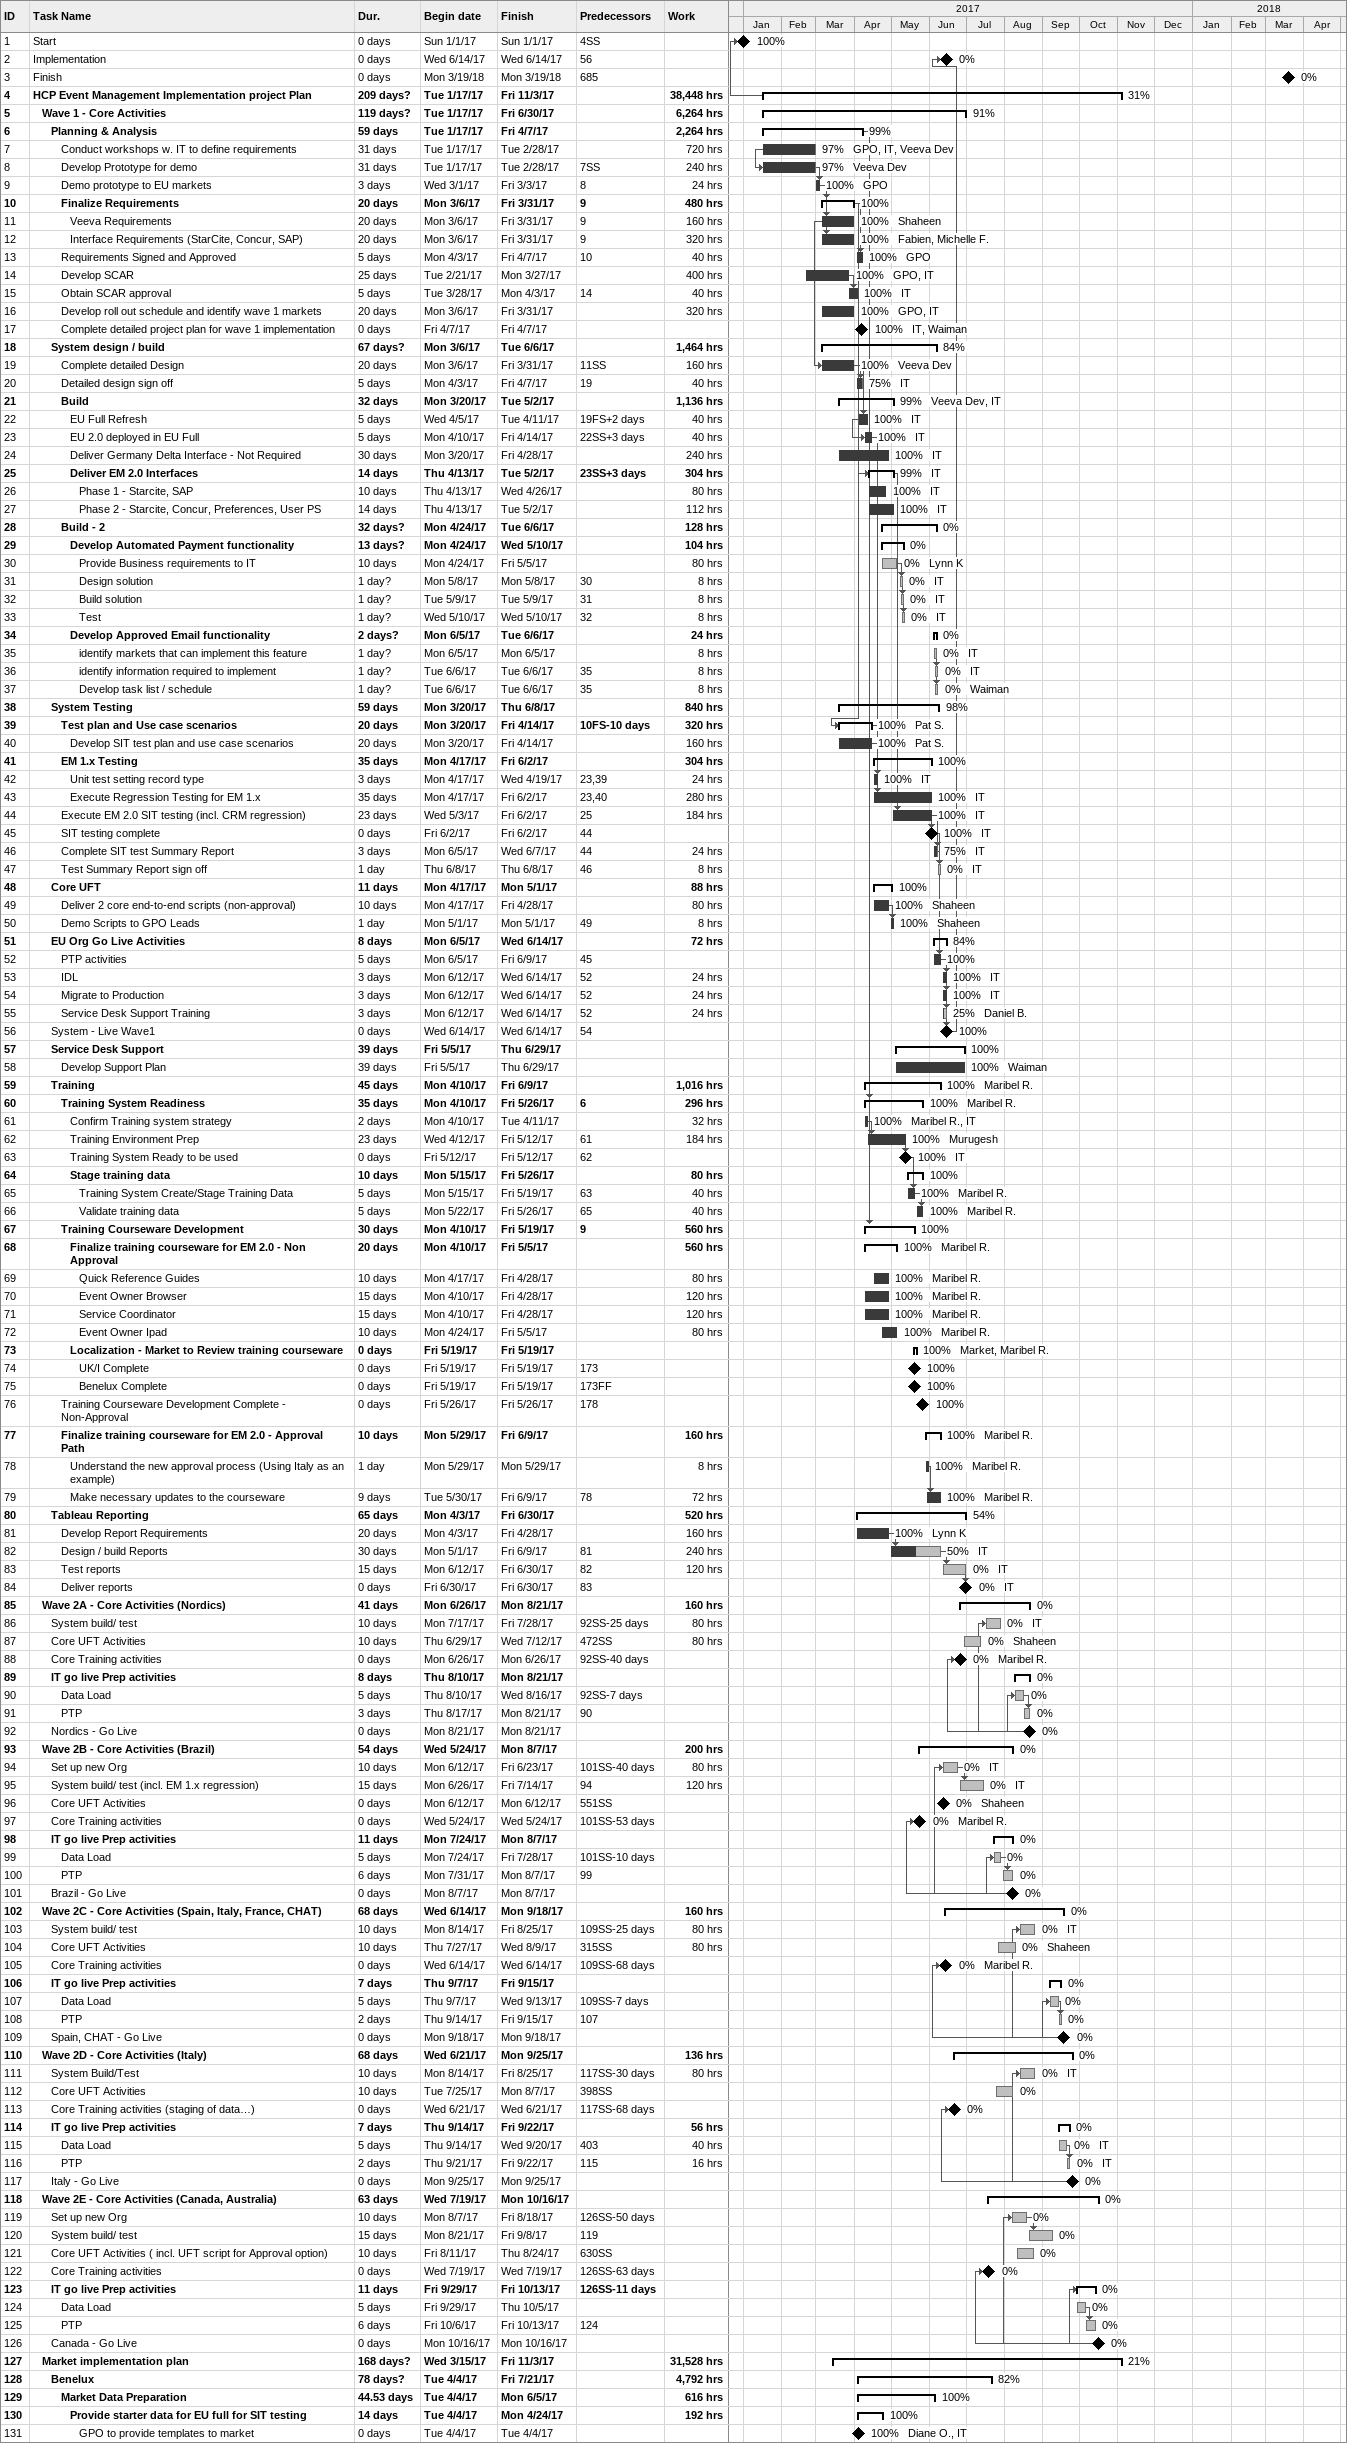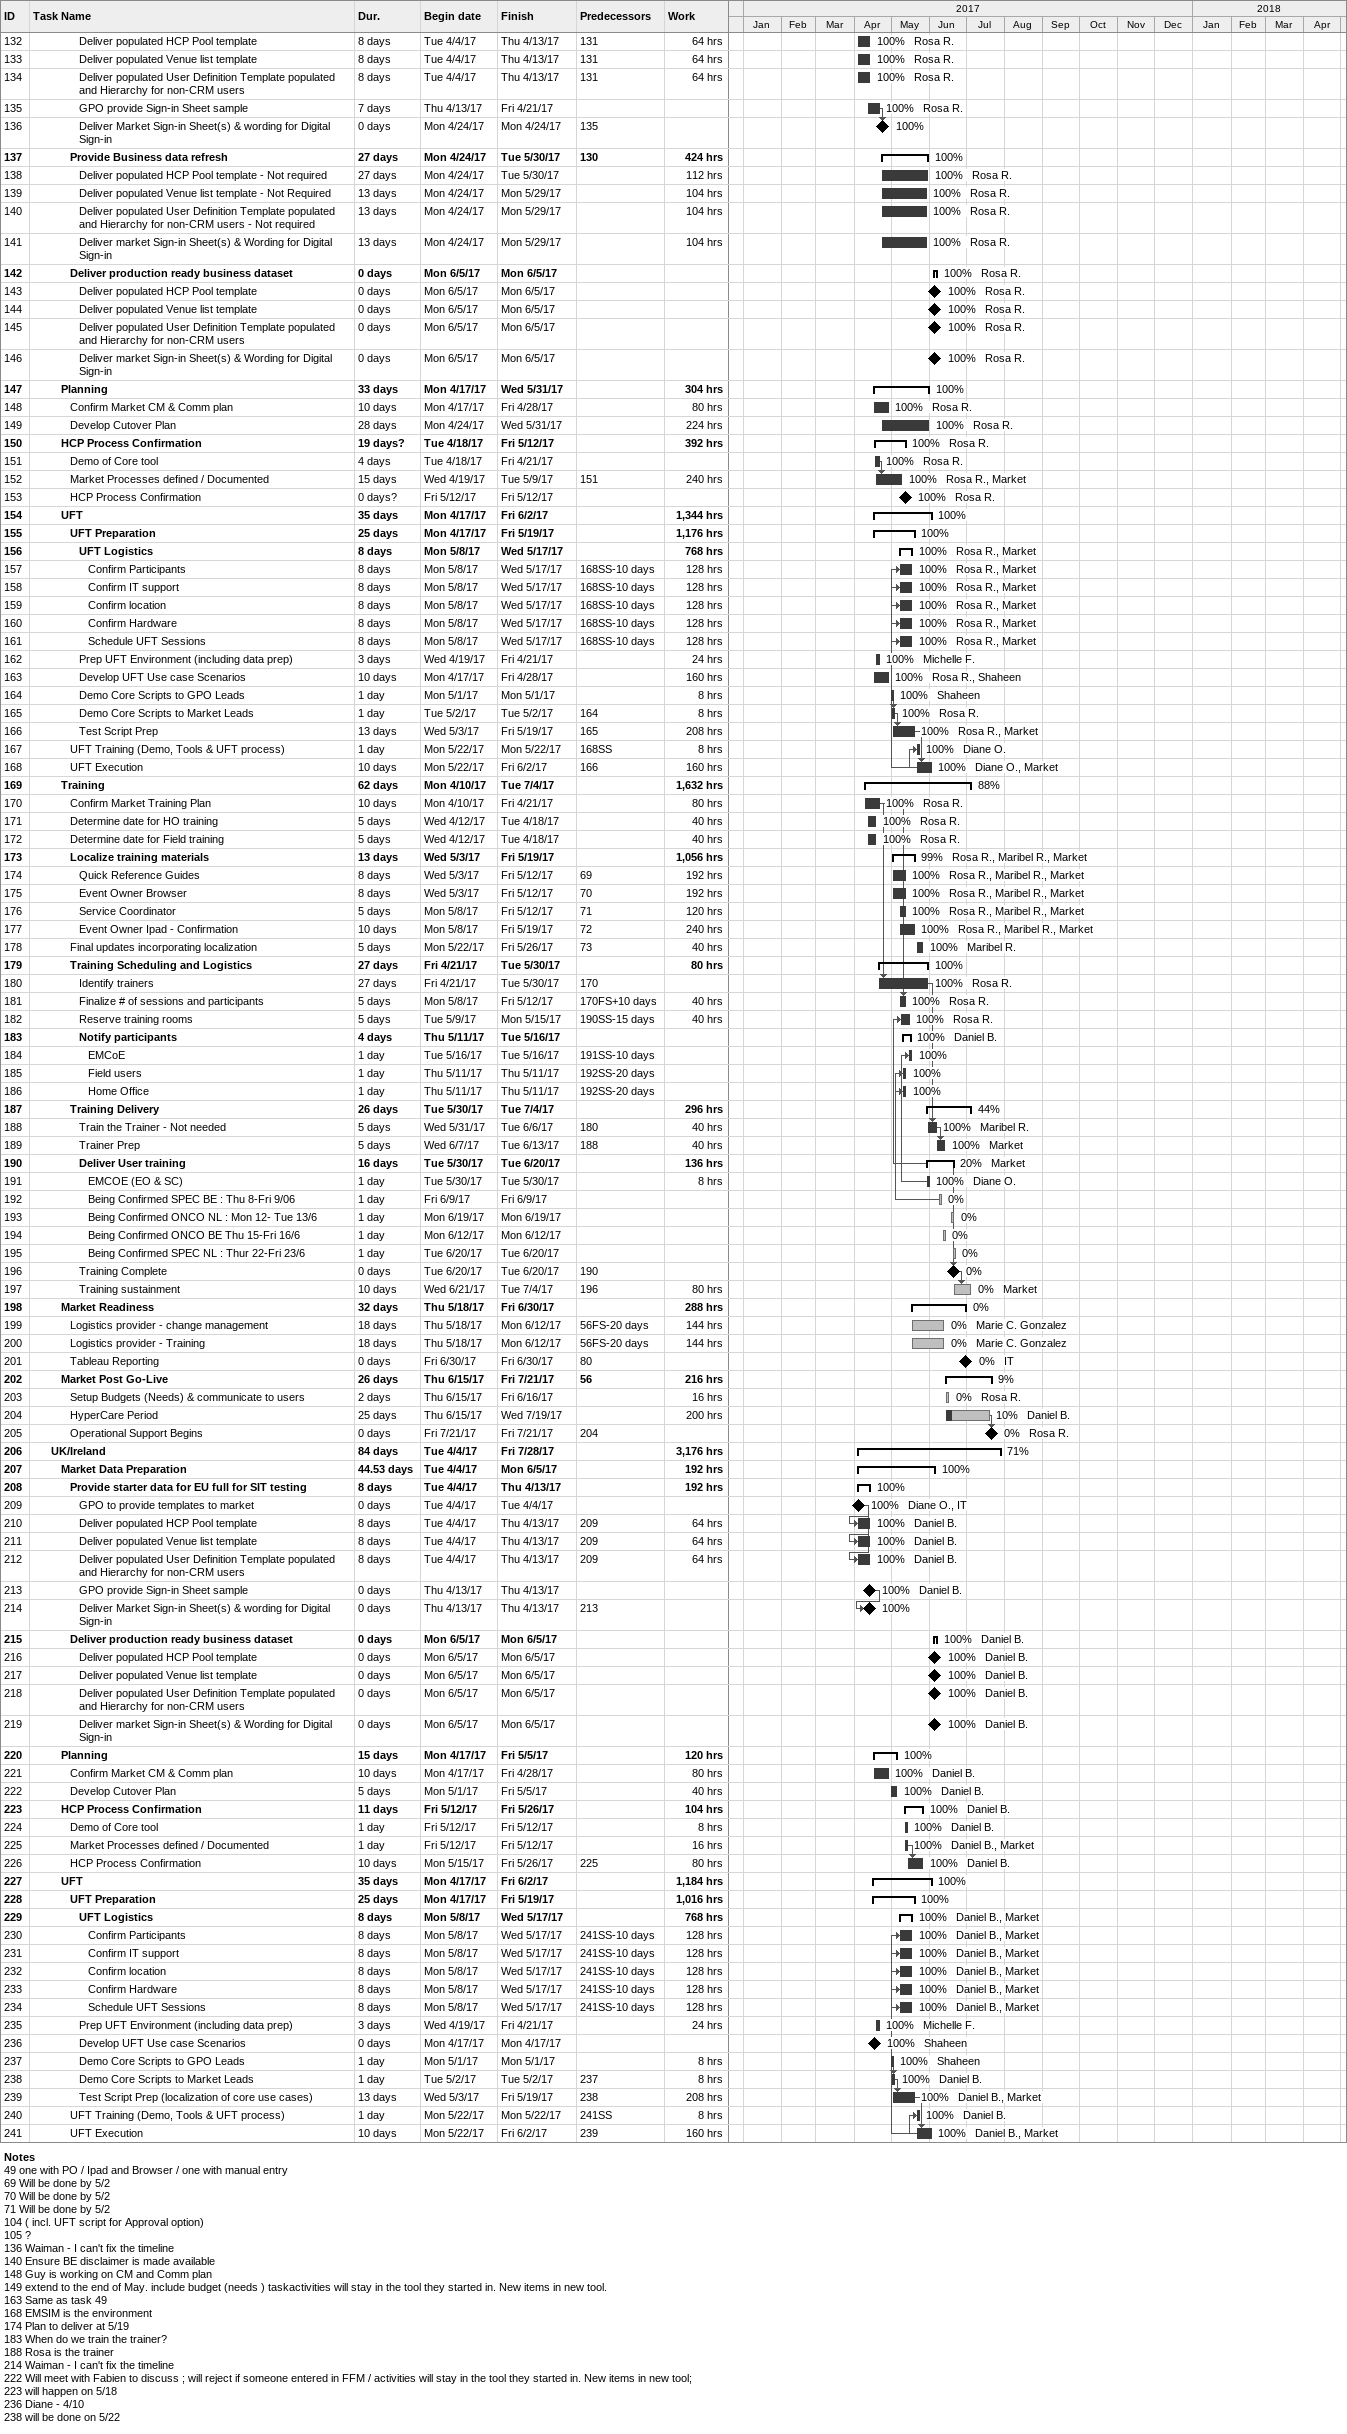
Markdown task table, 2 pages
| ID | Level | Task | Duration | Start | Finish | Predecessors | Resources | % complete | Work (h) |
|---|---|---|---|---|---|---|---|---|---|
| 1 | 1 | Start | 0d | 2017-01-01 | 2017-01-01 | 4SS |  | 100 |  |
| 2 | 1 | Implementation | 0d | 2017-06-14 | 2017-06-14 | 56 |  | 0 |  |
| 3 | 1 | Finish | 0d | 2018-03-19 | 2018-03-19 | 685 |  | 0 |  |
| 4 | 1 | **HCP Event Management Implementation project Plan** | 209d? | 2017-01-17 | 2017-11-03 |  |  | 31 | 38448 |
| 5 | 2 | **Wave 1 - Core Activities** | 119d? | 2017-01-17 | 2017-06-30 |  |  | 91 | 6264 |
| 6 | 3 | **Planning & Analysis** | 59d | 2017-01-17 | 2017-04-07 |  |  | 99 | 2264 |
| 7 | 4 | Conduct workshops w. IT to define requirements | 31d | 2017-01-17 | 2017-02-28 |  | GPO, IT, Veeva Dev | 97 | 720 |
| 8 | 4 | Develop Prototype for demo | 31d | 2017-01-17 | 2017-02-28 | 7SS | Veeva Dev | 97 | 240 |
| 9 | 4 | Demo prototype to EU markets | 3d | 2017-03-01 | 2017-03-03 | 8 | GPO | 100 | 24 |
| 10 | 4 | **Finalize Requirements** | 20d | 2017-03-06 | 2017-03-31 | 9 |  | 100 | 480 |
| 11 | 5 | Veeva Requirements | 20d | 2017-03-06 | 2017-03-31 | 9 | Shaheen | 100 | 160 |
| 12 | 5 | Interface Requirements (StarCite, Concur, SAP) | 20d | 2017-03-06 | 2017-03-31 | 9 | Fabien, Michelle F. | 100 | 320 |
| 13 | 4 | Requirements Signed and Approved | 5d | 2017-04-03 | 2017-04-07 | 10 | GPO | 100 | 40 |
| 14 | 4 | Develop SCAR | 25d | 2017-02-21 | 2017-03-27 |  | GPO, IT | 100 | 400 |
| 15 | 4 | Obtain SCAR approval | 5d | 2017-03-28 | 2017-04-03 | 14 | IT | 100 | 40 |
| 16 | 4 | Develop roll out schedule and identify wave 1 markets | 20d | 2017-03-06 | 2017-03-31 |  | GPO, IT | 100 | 320 |
| 17 | 4 | Complete detailed project plan for wave 1 implementation | 0d | 2017-04-07 | 2017-04-07 |  | IT, Waiman | 100 |  |
| 18 | 3 | **System design / build** | 67d? | 2017-03-06 | 2017-06-06 |  |  | 84 | 1464 |
| 19 | 4 | Complete detailed Design | 20d | 2017-03-06 | 2017-03-31 | 11SS | Veeva Dev | 100 | 160 |
| 20 | 4 | Detailed design sign off | 5d | 2017-04-03 | 2017-04-07 | 19 | IT | 75 | 40 |
| 21 | 4 | **Build** | 32d | 2017-03-20 | 2017-05-02 |  | Veeva Dev, IT | 99 | 1136 |
| 22 | 5 | EU Full Refresh | 5d | 2017-04-05 | 2017-04-11 | 19FS+2d | IT | 100 | 40 |
| 23 | 5 | EU 2.0 deployed in EU Full | 5d | 2017-04-10 | 2017-04-14 | 22SS+3d | IT | 100 | 40 |
| 24 | 5 | Deliver Germany Delta Interface - Not Required | 30d | 2017-03-20 | 2017-04-28 |  | IT | 100 | 240 |
| 25 | 5 | **Deliver EM 2.0 Interfaces** | 14d | 2017-04-13 | 2017-05-02 | 23SS+3d | IT | 99 | 304 |
| 26 | 6 | Phase 1 - Starcite, SAP | 10d | 2017-04-13 | 2017-04-26 |  | IT | 100 | 80 |
| 27 | 6 | Phase 2 - Starcite, Concur, Preferences, User PS | 14d | 2017-04-13 | 2017-05-02 |  | IT | 100 | 112 |
| 28 | 4 | **Build - 2** | 32d? | 2017-04-24 | 2017-06-06 |  |  | 0 | 128 |
| 29 | 5 | **Develop Automated Payment functionality** | 13d? | 2017-04-24 | 2017-05-10 |  |  | 0 | 104 |
| 30 | 6 | Provide Business requirements to IT | 10d | 2017-04-24 | 2017-05-05 |  | Lynn K | 0 | 80 |
| 31 | 6 | Design solution | 1d? | 2017-05-08 | 2017-05-08 | 30 | IT | 0 | 8 |
| 32 | 6 | Build solution | 1d? | 2017-05-09 | 2017-05-09 | 31 | IT | 0 | 8 |
| 33 | 6 | Test | 1d? | 2017-05-10 | 2017-05-10 | 32 | IT | 0 | 8 |
| 34 | 5 | **Develop Approved Email functionality** | 2d? | 2017-06-05 | 2017-06-06 |  |  | 0 | 24 |
| 35 | 6 | identify markets that can implement this feature | 1d? | 2017-06-05 | 2017-06-05 |  | IT | 0 | 8 |
| 36 | 6 | identify information required to implement | 1d? | 2017-06-06 | 2017-06-06 | 35 | IT | 0 | 8 |
| 37 | 6 | Develop task list / schedule | 1d? | 2017-06-06 | 2017-06-06 | 35 | Waiman | 0 | 8 |
| 38 | 3 | **System Testing** | 59d | 2017-03-20 | 2017-06-08 |  |  | 98 | 840 |
| 39 | 4 | **Test plan and Use case scenarios** | 20d | 2017-03-20 | 2017-04-14 | 10FS-10d | Pat S. | 100 | 320 |
| 40 | 5 | Develop SIT test plan and use case scenarios | 20d | 2017-03-20 | 2017-04-14 |  | Pat S. | 100 | 160 |
| 41 | 4 | **EM 1.x Testing** | 35d | 2017-04-17 | 2017-06-02 |  |  | 100 | 304 |
| 42 | 5 | Unit test setting record type | 3d | 2017-04-17 | 2017-04-19 | 23, 39 | IT | 100 | 24 |
| 43 | 5 | Execute Regression Testing for EM 1.x | 35d | 2017-04-17 | 2017-06-02 | 23, 40 | IT | 100 | 280 |
| 44 | 4 | Execute EM 2.0 SIT testing (incl. CRM regression) | 23d | 2017-05-03 | 2017-06-02 | 25 | IT | 100 | 184 |
| 45 | 4 | SIT testing complete | 0d | 2017-06-02 | 2017-06-02 | 44 | IT | 100 |  |
| 46 | 4 | Complete SIT test Summary Report | 3d | 2017-06-05 | 2017-06-07 | 44 | IT | 75 | 24 |
| 47 | 4 | Test Summary Report sign off | 1d | 2017-06-08 | 2017-06-08 | 46 | IT | 0 | 8 |
| 48 | 3 | **Core UFT** | 11d | 2017-04-17 | 2017-05-01 |  |  | 100 | 88 |
| 49 | 4 | Deliver 2 core end-to-end scripts (non-approval) | 10d | 2017-04-17 | 2017-04-28 |  | Shaheen | 100 | 80 |
| 50 | 4 | Demo Scripts to GPO Leads | 1d | 2017-05-01 | 2017-05-01 | 49 | Shaheen | 100 | 8 |
| 51 | 3 | **EU Org Go Live Activities** | 8d | 2017-06-05 | 2017-06-14 |  |  | 84 | 72 |
| 52 | 4 | PTP activities | 5d | 2017-06-05 | 2017-06-09 | 45 |  | 100 |  |
| 53 | 4 | IDL | 3d | 2017-06-12 | 2017-06-14 | 52 | IT | 100 | 24 |
| 54 | 4 | Migrate to Production | 3d | 2017-06-12 | 2017-06-14 | 52 | IT | 100 | 24 |
| 55 | 4 | Service Desk Support Training | 3d | 2017-06-12 | 2017-06-14 | 52 | Daniel B. | 25 | 24 |
| 56 | 3 | System - Live Wave1 | 0d | 2017-06-14 | 2017-06-14 | 54 |  | 100 |  |
| 57 | 3 | **Service Desk Support** | 39d | 2017-05-05 | 2017-06-29 |  |  | 100 |  |
| 58 | 4 | Develop Support Plan | 39d | 2017-05-05 | 2017-06-29 |  | Waiman | 100 |  |
| 59 | 3 | **Training** | 45d | 2017-04-10 | 2017-06-09 |  | Maribel R. | 100 | 1016 |
| 60 | 4 | **Training System Readiness** | 35d | 2017-04-10 | 2017-05-26 | 6 | Maribel R. | 100 | 296 |
| 61 | 5 | Confirm Training system strategy | 2d | 2017-04-10 | 2017-04-11 |  | Maribel R., IT | 100 | 32 |
| 62 | 5 | Training Environment Prep | 23d | 2017-04-12 | 2017-05-12 | 61 | Murugesh | 100 | 184 |
| 63 | 5 | Training System Ready to be used | 0d | 2017-05-12 | 2017-05-12 | 62 | IT | 100 |  |
| 64 | 5 | **Stage training data** | 10d | 2017-05-15 | 2017-05-26 |  |  | 100 | 80 |
| 65 | 6 | Training System Create/Stage Training Data | 5d | 2017-05-15 | 2017-05-19 | 63 | Maribel R. | 100 | 40 |
| 66 | 6 | Validate training data | 5d | 2017-05-22 | 2017-05-26 | 65 | Maribel R. | 100 | 40 |
| 67 | 4 | **Training Courseware Development** | 30d | 2017-04-10 | 2017-05-19 | 9 |  | 100 | 560 |
| 68 | 5 | **Finalize training courseware for EM 2.0 - Non Approval** | 20d | 2017-04-10 | 2017-05-05 |  | Maribel R. | 100 | 560 |
| 69 | 6 | Quick Reference Guides | 10d | 2017-04-17 | 2017-04-28 |  | Maribel R. | 100 | 80 |
| 70 | 6 | Event Owner Browser | 15d | 2017-04-10 | 2017-04-28 |  | Maribel R. | 100 | 120 |
| 71 | 6 | Service Coordinator | 15d | 2017-04-10 | 2017-04-28 |  | Maribel R. | 100 | 120 |
| 72 | 6 | Event Owner Ipad | 10d | 2017-04-24 | 2017-05-05 |  | Maribel R. | 100 | 80 |
| 73 | 5 | **Localization - Market to Review training courseware** | 0d | 2017-05-19 | 2017-05-19 |  | Market, Maribel R. | 100 |  |
| 74 | 6 | UK/I Complete | 0d | 2017-05-19 | 2017-05-19 | 173 |  | 100 |  |
| 75 | 6 | Benelux Complete | 0d | 2017-05-19 | 2017-05-19 | 173FF |  | 100 |  |
| 76 | 4 | Training Courseware Development Complete - Non-Approval | 0d | 2017-05-26 | 2017-05-26 | 178 |  | 100 |  |
| 77 | 4 | **Finalize training courseware for EM 2.0 - Approval Path** | 10d | 2017-05-29 | 2017-06-09 |  | Maribel R. | 100 | 160 |
| 78 | 5 | Understand the new approval process (Using Italy as an example) | 1d | 2017-05-29 | 2017-05-29 |  | Maribel R. | 100 | 8 |
| 79 | 5 | Make necessary updates to the courseware | 9d | 2017-05-30 | 2017-06-09 | 78 | Maribel R. | 100 | 72 |
| 80 | 3 | **Tableau Reporting** | 65d | 2017-04-03 | 2017-06-30 |  |  | 54 | 520 |
| 81 | 4 | Develop Report Requirements | 20d | 2017-04-03 | 2017-04-28 |  | Lynn K | 100 | 160 |
| 82 | 4 | Design / build Reports | 30d | 2017-05-01 | 2017-06-09 | 81 | IT | 50 | 240 |
| 83 | 4 | Test reports | 15d | 2017-06-12 | 2017-06-30 | 82 | IT | 0 | 120 |
| 84 | 4 | Deliver reports | 0d | 2017-06-30 | 2017-06-30 | 83 | IT | 0 |  |
| 85 | 2 | **Wave 2A - Core Activities (Nordics)** | 41d | 2017-06-26 | 2017-08-21 |  |  | 0 | 160 |
| 86 | 3 | System build/ test | 10d | 2017-07-17 | 2017-07-28 | 92SS-25d | IT | 0 | 80 |
| 87 | 3 | Core UFT Activities | 10d | 2017-06-29 | 2017-07-12 | 472SS | Shaheen | 0 | 80 |
| 88 | 3 | Core Training activities | 0d | 2017-06-26 | 2017-06-26 | 92SS-40d | Maribel R. | 0 |  |
| 89 | 3 | **IT go live Prep activities** | 8d | 2017-08-10 | 2017-08-21 |  |  | 0 |  |
| 90 | 4 | Data Load | 5d | 2017-08-10 | 2017-08-16 | 92SS-7d |  | 0 |  |
| 91 | 4 | PTP | 3d | 2017-08-17 | 2017-08-21 | 90 |  | 0 |  |
| 92 | 3 | Nordics - Go Live | 0d | 2017-08-21 | 2017-08-21 |  |  | 0 |  |
| 93 | 2 | **Wave 2B - Core Activities (Brazil)** | 54d | 2017-05-24 | 2017-08-07 |  |  | 0 | 200 |
| 94 | 3 | Set up new Org | 10d | 2017-06-12 | 2017-06-23 | 101SS-40d | IT | 0 | 80 |
| 95 | 3 | System build/ test (incl. EM 1.x regression) | 15d | 2017-06-26 | 2017-07-14 | 94 | IT | 0 | 120 |
| 96 | 3 | Core UFT Activities | 0d | 2017-06-12 | 2017-06-12 | 551SS | Shaheen | 0 |  |
| 97 | 3 | Core Training activities | 0d | 2017-05-24 | 2017-05-24 | 101SS-53d | Maribel R. | 0 |  |
| 98 | 3 | **IT go live Prep activities** | 11d | 2017-07-24 | 2017-08-07 |  |  | 0 |  |
| 99 | 4 | Data Load | 5d | 2017-07-24 | 2017-07-28 | 101SS-10d |  | 0 |  |
| 100 | 4 | PTP | 6d | 2017-07-31 | 2017-08-07 | 99 |  | 0 |  |
| 101 | 3 | Brazil - Go Live | 0d | 2017-08-07 | 2017-08-07 |  |  | 0 |  |
| 102 | 2 | **Wave 2C - Core Activities (Spain, Italy, France, CHAT)** | 68d | 2017-06-14 | 2017-09-18 |  |  | 0 | 160 |
| 103 | 3 | System build/ test | 10d | 2017-08-14 | 2017-08-25 | 109SS-25d | IT | 0 | 80 |
| 104 | 3 | Core UFT Activities | 10d | 2017-07-27 | 2017-08-09 | 315SS | Shaheen | 0 | 80 |
| 105 | 3 | Core Training activities | 0d | 2017-06-14 | 2017-06-14 | 109SS-68d | Maribel R. | 0 |  |
| 106 | 3 | **IT go live Prep activities** | 7d | 2017-09-07 | 2017-09-15 |  |  | 0 |  |
| 107 | 4 | Data Load | 5d | 2017-09-07 | 2017-09-13 | 109SS-7d |  | 0 |  |
| 108 | 4 | PTP | 2d | 2017-09-14 | 2017-09-15 | 107 |  | 0 |  |
| 109 | 3 | Spain, CHAT - Go Live | 0d | 2017-09-18 | 2017-09-18 |  |  | 0 |  |
| 110 | 2 | **Wave 2D - Core Activities (Italy)** | 68d | 2017-06-21 | 2017-09-25 |  |  | 0 | 136 |
| 111 | 3 | System Build/Test | 10d | 2017-08-14 | 2017-08-25 | 117SS-30d | IT | 0 | 80 |
| 112 | 3 | Core UFT Activities | 10d | 2017-07-25 | 2017-08-07 | 398SS |  | 0 |  |
| 113 | 3 | Core Training activities (staging of data…) | 0d | 2017-06-21 | 2017-06-21 | 117SS-68d |  | 0 |  |
| 114 | 3 | **IT go live Prep activities** | 7d | 2017-09-14 | 2017-09-22 |  |  | 0 | 56 |
| 115 | 4 | Data Load | 5d | 2017-09-14 | 2017-09-20 | 403 | IT | 0 | 40 |
| 116 | 4 | PTP | 2d | 2017-09-21 | 2017-09-22 | 115 | IT | 0 | 16 |
| 117 | 3 | Italy - Go Live | 0d | 2017-09-25 | 2017-09-25 |  |  | 0 |  |
| 118 | 2 | **Wave 2E - Core Activities (Canada, Australia)** | 63d | 2017-07-19 | 2017-10-16 |  |  | 0 |  |
| 119 | 3 | Set up new Org | 10d | 2017-08-07 | 2017-08-18 | 126SS-50d |  | 0 |  |
| 120 | 3 | System build/ test | 15d | 2017-08-21 | 2017-09-08 | 119 |  | 0 |  |
| 121 | 3 | Core UFT Activities ( incl. UFT script for Approval option) | 10d | 2017-08-11 | 2017-08-24 | 630SS |  | 0 |  |
| 122 | 3 | Core Training activities | 0d | 2017-07-19 | 2017-07-19 | 126SS-63d |  | 0 |  |
| 123 | 3 | **IT go live Prep activities** | 11d | 2017-09-29 | 2017-10-13 | 126SS-11d |  | 0 |  |
| 124 | 4 | Data Load | 5d | 2017-09-29 | 2017-10-05 |  |  | 0 |  |
| 125 | 4 | PTP | 6d | 2017-10-06 | 2017-10-13 | 124 |  | 0 |  |
| 126 | 3 | Canada - Go Live | 0d | 2017-10-16 | 2017-10-16 |  |  | 0 |  |
| 127 | 2 | **Market implementation plan** | 168d? | 2017-03-15 | 2017-11-03 |  |  | 21 | 31528 |
| 128 | 3 | **Benelux** | 78d? | 2017-04-04 | 2017-07-21 |  |  | 82 | 4792 |
| 129 | 4 | **Market Data Preparation** | 44.53d | 2017-04-04 | 2017-06-05 |  |  | 100 | 616 |
| 130 | 5 | **Provide starter data for EU full for SIT testing** | 14d | 2017-04-04 | 2017-04-24 |  |  | 100 | 192 |
| 131 | 6 | GPO to provide templates to market | 0d | 2017-04-04 | 2017-04-04 |  | Diane O., IT | 100 |  |
| 132 | 6 | Deliver populated HCP Pool template | 8d | 2017-04-04 | 2017-04-13 | 131 | Rosa R. | 100 | 64 |
| 133 | 6 | Deliver populated Venue list template | 8d | 2017-04-04 | 2017-04-13 | 131 | Rosa R. | 100 | 64 |
| 134 | 6 | Deliver populated User Definition Template populated and Hierarchy for non-CRM users | 8d | 2017-04-04 | 2017-04-13 | 131 | Rosa R. | 100 | 64 |
| 135 | 6 | GPO provide Sign-in Sheet sample | 7d | 2017-04-13 | 2017-04-21 |  | Rosa R. | 100 |  |
| 136 | 6 | Deliver Market Sign-in Sheet(s) & wording for Digital Sign-in | 0d | 2017-04-24 | 2017-04-24 | 135 |  | 100 |  |
| 137 | 5 | **Provide Business data refresh** | 27d | 2017-04-24 | 2017-05-30 | 130 |  | 100 | 424 |
| 138 | 6 | Deliver populated HCP Pool template - Not required | 27d | 2017-04-24 | 2017-05-30 |  | Rosa R. | 100 | 112 |
| 139 | 6 | Deliver populated Venue list template - Not Required | 13d | 2017-04-24 | 2017-05-29 |  | Rosa R. | 100 | 104 |
| 140 | 6 | Deliver populated User Definition Template populated and Hierarchy for non-CRM users - Not required | 13d | 2017-04-24 | 2017-05-29 |  | Rosa R. | 100 | 104 |
| 141 | 6 | Deliver market Sign-in Sheet(s) & Wording for Digital Sign-in | 13d | 2017-04-24 | 2017-05-29 |  | Rosa R. | 100 | 104 |
| 142 | 5 | **Deliver production ready business dataset** | 0d | 2017-06-05 | 2017-06-05 |  | Rosa R. | 100 |  |
| 143 | 6 | Deliver populated HCP Pool template | 0d | 2017-06-05 | 2017-06-05 |  | Rosa R. | 100 |  |
| 144 | 6 | Deliver populated Venue list template | 0d | 2017-06-05 | 2017-06-05 |  | Rosa R. | 100 |  |
| 145 | 6 | Deliver populated User Definition Template populated and Hierarchy for non-CRM users | 0d | 2017-06-05 | 2017-06-05 |  | Rosa R. | 100 |  |
| 146 | 6 | Deliver market Sign-in Sheet(s) & Wording for Digital Sign-in | 0d | 2017-06-05 | 2017-06-05 |  | Rosa R. | 100 |  |
| 147 | 4 | **Planning** | 33d | 2017-04-17 | 2017-05-31 |  |  | 100 | 304 |
| 148 | 5 | Confirm Market CM & Comm plan | 10d | 2017-04-17 | 2017-04-28 |  | Rosa R. | 100 | 80 |
| 149 | 5 | Develop Cutover Plan | 28d | 2017-04-24 | 2017-05-31 |  | Rosa R. | 100 | 224 |
| 150 | 4 | **HCP Process Confirmation** | 19d? | 2017-04-18 | 2017-05-12 |  | Rosa R. | 100 | 392 |
| 151 | 5 | Demo of Core tool | 4d | 2017-04-18 | 2017-04-21 |  | Rosa R. | 100 |  |
| 152 | 5 | Market Processes defined / Documented | 15d | 2017-04-19 | 2017-05-09 | 151 | Rosa R., Market | 100 | 240 |
| 153 | 5 | HCP Process Confirmation | 0d? | 2017-05-12 | 2017-05-12 |  | Rosa R. | 100 |  |
| 154 | 4 | **UFT** | 35d | 2017-04-17 | 2017-06-02 |  |  | 100 | 1344 |
| 155 | 5 | **UFT Preparation** | 25d | 2017-04-17 | 2017-05-19 |  |  | 100 | 1176 |
| 156 | 6 | **UFT Logistics** | 8d | 2017-05-08 | 2017-05-17 |  | Rosa R., Market | 100 | 768 |
| 157 | 7 | Confirm Participants | 8d | 2017-05-08 | 2017-05-17 | 168SS-10d | Rosa R., Market | 100 | 128 |
| 158 | 7 | Confirm IT support | 8d | 2017-05-08 | 2017-05-17 | 168SS-10d | Rosa R., Market | 100 | 128 |
| 159 | 7 | Confirm location | 8d | 2017-05-08 | 2017-05-17 | 168SS-10d | Rosa R., Market | 100 | 128 |
| 160 | 7 | Confirm Hardware | 8d | 2017-05-08 | 2017-05-17 | 168SS-10d | Rosa R., Market | 100 | 128 |
| 161 | 7 | Schedule UFT Sessions | 8d | 2017-05-08 | 2017-05-17 | 168SS-10d | Rosa R., Market | 100 | 128 |
| 162 | 6 | Prep UFT Environment (including data prep) | 3d | 2017-04-19 | 2017-04-21 |  | Michelle F. | 100 | 24 |
| 163 | 6 | Develop UFT Use case Scenarios | 10d | 2017-04-17 | 2017-04-28 |  | Rosa R., Shaheen | 100 | 160 |
| 164 | 6 | Demo Core Scripts to GPO Leads | 1d | 2017-05-01 | 2017-05-01 |  | Shaheen | 100 | 8 |
| 165 | 6 | Demo Core Scripts to Market Leads | 1d | 2017-05-02 | 2017-05-02 | 164 | Rosa R. | 100 | 8 |
| 166 | 6 | Test Script Prep | 13d | 2017-05-03 | 2017-05-19 | 165 | Rosa R., Market | 100 | 208 |
| 167 | 5 | UFT Training (Demo, Tools & UFT process) | 1d | 2017-05-22 | 2017-05-22 | 168SS | Diane O. | 100 | 8 |
| 168 | 5 | UFT Execution | 10d | 2017-05-22 | 2017-06-02 | 166 | Diane O., Market | 100 | 160 |
| 169 | 4 | **Training** | 62d | 2017-04-10 | 2017-07-04 |  |  | 88 | 1632 |
| 170 | 5 | Confirm Market Training Plan | 10d | 2017-04-10 | 2017-04-21 |  | Rosa R. | 100 | 80 |
| 171 | 5 | Determine date for HO training | 5d | 2017-04-12 | 2017-04-18 |  | Rosa R. | 100 | 40 |
| 172 | 5 | Determine date for Field training | 5d | 2017-04-12 | 2017-04-18 |  | Rosa R. | 100 | 40 |
| 173 | 5 | **Localize training materials** | 13d | 2017-05-03 | 2017-05-19 |  | Rosa R., Maribel R., Market | 99 | 1056 |
| 174 | 6 | Quick Reference Guides | 8d | 2017-05-03 | 2017-05-12 | 69 | Rosa R., Maribel R., Market | 100 | 192 |
| 175 | 6 | Event Owner Browser | 8d | 2017-05-03 | 2017-05-12 | 70 | Rosa R., Maribel R., Market | 100 | 192 |
| 176 | 6 | Service Coordinator | 5d | 2017-05-08 | 2017-05-12 | 71 | Rosa R., Maribel R., Market | 100 | 120 |
| 177 | 6 | Event Owner Ipad - Confirmation | 10d | 2017-05-08 | 2017-05-19 | 72 | Rosa R., Maribel R., Market | 100 | 240 |
| 178 | 5 | Final updates incorporating localization | 5d | 2017-05-22 | 2017-05-26 | 73 | Maribel R. | 100 | 40 |
| 179 | 5 | **Training Scheduling and Logistics** | 27d | 2017-04-21 | 2017-05-30 |  |  | 100 | 80 |
| 180 | 6 | Identify trainers | 27d | 2017-04-21 | 2017-05-30 | 170 | Rosa R. | 100 |  |
| 181 | 6 | Finalize # of sessions and participants | 5d | 2017-05-08 | 2017-05-12 | 170FS+10d | Rosa R. | 100 | 40 |
| 182 | 6 | Reserve training rooms | 5d | 2017-05-09 | 2017-05-15 | 190SS-15d | Rosa R. | 100 | 40 |
| 183 | 6 | **Notify participants** | 4d | 2017-05-11 | 2017-05-16 |  | Daniel B. | 100 |  |
| 184 | 7 | EMCoE | 1d | 2017-05-16 | 2017-05-16 | 191SS-10d |  | 100 |  |
| 185 | 7 | Field users | 1d | 2017-05-11 | 2017-05-11 | 192SS-20d |  | 100 |  |
| 186 | 7 | Home Office | 1d | 2017-05-11 | 2017-05-11 | 192SS-20d |  | 100 |  |
| 187 | 5 | **Training Delivery** | 26d | 2017-05-30 | 2017-07-04 |  |  | 44 | 296 |
| 188 | 6 | Train the Trainer - Not needed | 5d | 2017-05-31 | 2017-06-06 | 180 | Maribel R. | 100 | 40 |
| 189 | 6 | Trainer Prep | 5d | 2017-06-07 | 2017-06-13 | 188 | Market | 100 | 40 |
| 190 | 6 | **Deliver User training** | 16d | 2017-05-30 | 2017-06-20 |  | Market | 20 | 136 |
| 191 | 7 | EMCOE (EO & SC) | 1d | 2017-05-30 | 2017-05-30 |  | Diane O. | 100 | 8 |
| 192 | 7 | Being Confirmed SPEC BE : Thu 8-Fri 9/06 | 1d | 2017-06-09 | 2017-06-09 |  |  | 0 |  |
| 193 | 7 | Being Confirmed ONCO NL : Mon 12- Tue 13/6 | 1d | 2017-06-19 | 2017-06-19 |  |  | 0 |  |
| 194 | 7 | Being Confirmed ONCO BE Thu 15-Fri 16/6 | 1d | 2017-06-12 | 2017-06-12 |  |  | 0 |  |
| 195 | 7 | Being Confirmed SPEC NL : Thur 22-Fri 23/6 | 1d | 2017-06-20 | 2017-06-20 |  |  | 0 |  |
| 196 | 6 | Training Complete | 0d | 2017-06-20 | 2017-06-20 | 190 |  | 0 |  |
| 197 | 6 | Training sustainment | 10d | 2017-06-21 | 2017-07-04 | 196 | Market | 0 | 80 |
| 198 | 4 | **Market Readiness** | 32d | 2017-05-18 | 2017-06-30 |  |  | 0 | 288 |
| 199 | 5 | Logistics provider - change management | 18d | 2017-05-18 | 2017-06-12 | 56FS-20d | Marie C. Gonzalez | 0 | 144 |
| 200 | 5 | Logistics provider - Training | 18d | 2017-05-18 | 2017-06-12 | 56FS-20d | Marie C. Gonzalez | 0 | 144 |
| 201 | 5 | Tableau Reporting | 0d | 2017-06-30 | 2017-06-30 | 80 | IT | 0 |  |
| 202 | 4 | **Market Post Go-Live** | 26d | 2017-06-15 | 2017-07-21 | 56 |  | 9 | 216 |
| 203 | 5 | Setup Budgets (Needs) & communicate to users | 2d | 2017-06-15 | 2017-06-16 |  | Rosa R. | 0 | 16 |
| 204 | 5 | HyperCare Period | 25d | 2017-06-15 | 2017-07-19 |  | Daniel B. | 10 | 200 |
| 205 | 5 | Operational Support Begins | 0d | 2017-07-21 | 2017-07-21 | 204 | Rosa R. | 0 |  |
| 206 | 3 | **UK/Ireland** | 84d | 2017-04-04 | 2017-07-28 |  |  | 71 | 3176 |
| 207 | 4 | **Market Data Preparation** | 44.53d | 2017-04-04 | 2017-06-05 |  |  | 100 | 192 |
| 208 | 5 | **Provide starter data for EU full for SIT testing** | 8d | 2017-04-04 | 2017-04-13 |  |  | 100 | 192 |
| 209 | 6 | GPO to provide templates to market | 0d | 2017-04-04 | 2017-04-04 |  | Diane O., IT | 100 |  |
| 210 | 6 | Deliver populated HCP Pool template | 8d | 2017-04-04 | 2017-04-13 | 209 | Daniel B. | 100 | 64 |
| 211 | 6 | Deliver populated Venue list template | 8d | 2017-04-04 | 2017-04-13 | 209 | Daniel B. | 100 | 64 |
| 212 | 6 | Deliver populated User Definition Template populated and Hierarchy for non-CRM users | 8d | 2017-04-04 | 2017-04-13 | 209 | Daniel B. | 100 | 64 |
| 213 | 6 | GPO provide Sign-in Sheet sample | 0d | 2017-04-13 | 2017-04-13 |  | Daniel B. | 100 |  |
| 214 | 6 | Deliver Market Sign-in Sheet(s) & wording for Digital Sign-in | 0d | 2017-04-13 | 2017-04-13 | 213 |  | 100 |  |
| 215 | 5 | **Deliver production ready business dataset** | 0d | 2017-06-05 | 2017-06-05 |  | Daniel B. | 100 |  |
| 216 | 6 | Deliver populated HCP Pool template | 0d | 2017-06-05 | 2017-06-05 |  | Daniel B. | 100 |  |
| 217 | 6 | Deliver populated Venue list template | 0d | 2017-06-05 | 2017-06-05 |  | Daniel B. | 100 |  |
| 218 | 6 | Deliver populated User Definition Template populated and Hierarchy for non-CRM users | 0d | 2017-06-05 | 2017-06-05 |  | Daniel B. | 100 |  |
| 219 | 6 | Deliver market Sign-in Sheet(s) & Wording for Digital Sign-in | 0d | 2017-06-05 | 2017-06-05 |  | Daniel B. | 100 |  |
| 220 | 4 | **Planning** | 15d | 2017-04-17 | 2017-05-05 |  |  | 100 | 120 |
| 221 | 5 | Confirm Market CM & Comm plan | 10d | 2017-04-17 | 2017-04-28 |  | Daniel B. | 100 | 80 |
| 222 | 5 | Develop Cutover Plan | 5d | 2017-05-01 | 2017-05-05 |  | Daniel B. | 100 | 40 |
| 223 | 4 | **HCP Process Confirmation** | 11d | 2017-05-12 | 2017-05-26 |  | Daniel B. | 100 | 104 |
| 224 | 5 | Demo of Core tool | 1d | 2017-05-12 | 2017-05-12 |  | Daniel B. | 100 | 8 |
| 225 | 5 | Market Processes defined / Documented | 1d | 2017-05-12 | 2017-05-12 |  | Daniel B., Market | 100 | 16 |
| 226 | 5 | HCP Process Confirmation | 10d | 2017-05-15 | 2017-05-26 | 225 | Daniel B. | 100 | 80 |
| 227 | 4 | **UFT** | 35d | 2017-04-17 | 2017-06-02 |  |  | 100 | 1184 |
| 228 | 5 | **UFT Preparation** | 25d | 2017-04-17 | 2017-05-19 |  |  | 100 | 1016 |
| 229 | 6 | **UFT Logistics** | 8d | 2017-05-08 | 2017-05-17 |  | Daniel B., Market | 100 | 768 |
| 230 | 7 | Confirm Participants | 8d | 2017-05-08 | 2017-05-17 | 241SS-10d | Daniel B., Market | 100 | 128 |
| 231 | 7 | Confirm IT support | 8d | 2017-05-08 | 2017-05-17 | 241SS-10d | Daniel B., Market | 100 | 128 |
| 232 | 7 | Confirm location | 8d | 2017-05-08 | 2017-05-17 | 241SS-10d | Daniel B., Market | 100 | 128 |
| 233 | 7 | Confirm Hardware | 8d | 2017-05-08 | 2017-05-17 | 241SS-10d | Daniel B., Market | 100 | 128 |
| 234 | 7 | Schedule UFT Sessions | 8d | 2017-05-08 | 2017-05-17 | 241SS-10d | Daniel B., Market | 100 | 128 |
| 235 | 6 | Prep UFT Environment (including data prep) | 3d | 2017-04-19 | 2017-04-21 |  | Michelle F. | 100 | 24 |
| 236 | 6 | Develop UFT Use case Scenarios | 0d | 2017-04-17 | 2017-04-17 |  | Shaheen | 100 |  |
| 237 | 6 | Demo Core Scripts to GPO Leads | 1d | 2017-05-01 | 2017-05-01 |  | Shaheen | 100 | 8 |
| 238 | 6 | Demo Core Scripts to Market Leads | 1d | 2017-05-02 | 2017-05-02 | 237 | Daniel B. | 100 | 8 |
| 239 | 6 | Test Script Prep (localization of core use cases) | 13d | 2017-05-03 | 2017-05-19 | 238 | Daniel B., Market | 100 | 208 |
| 240 | 5 | UFT Training (Demo, Tools & UFT process) | 1d | 2017-05-22 | 2017-05-22 | 241SS | Daniel B. | 100 | 8 |
| 241 | 5 | UFT Execution | 10d | 2017-05-22 | 2017-06-02 | 239 | Daniel B., Market | 100 | 160 |

Notes
- 49: one with PO / Ipad and Browser / one with manual entry
- 69: Will be done by 5/2
- 70: Will be done by 5/2
- 71: Will be done by 5/2
- 104: ( incl. UFT script for Approval option)
- 105: ?
- 136: Waiman - I can't fix the timeline
- 140: Ensure BE disclaimer is made available
- 148: Guy is working on CM and Comm plan
- 149: extend to the end of May. include budget (needs ) taskactivities will stay in the tool they started in. New items in new tool.
- 163: Same as task 49
- 168: EMSIM is the environment
- 174: Plan to deliver at 5/19
- 183: When do we train the trainer?
- 188: Rosa is the trainer
- 214: Waiman - I can't fix the timeline
- 222: Will meet with Fabien to discuss ; will reject if someone entered in FFM / activities will stay in the tool they started in. New items in new tool;
- 223: will happen on 5/18
- 236: Diane - 4/10
- 238: will be done on 5/22
